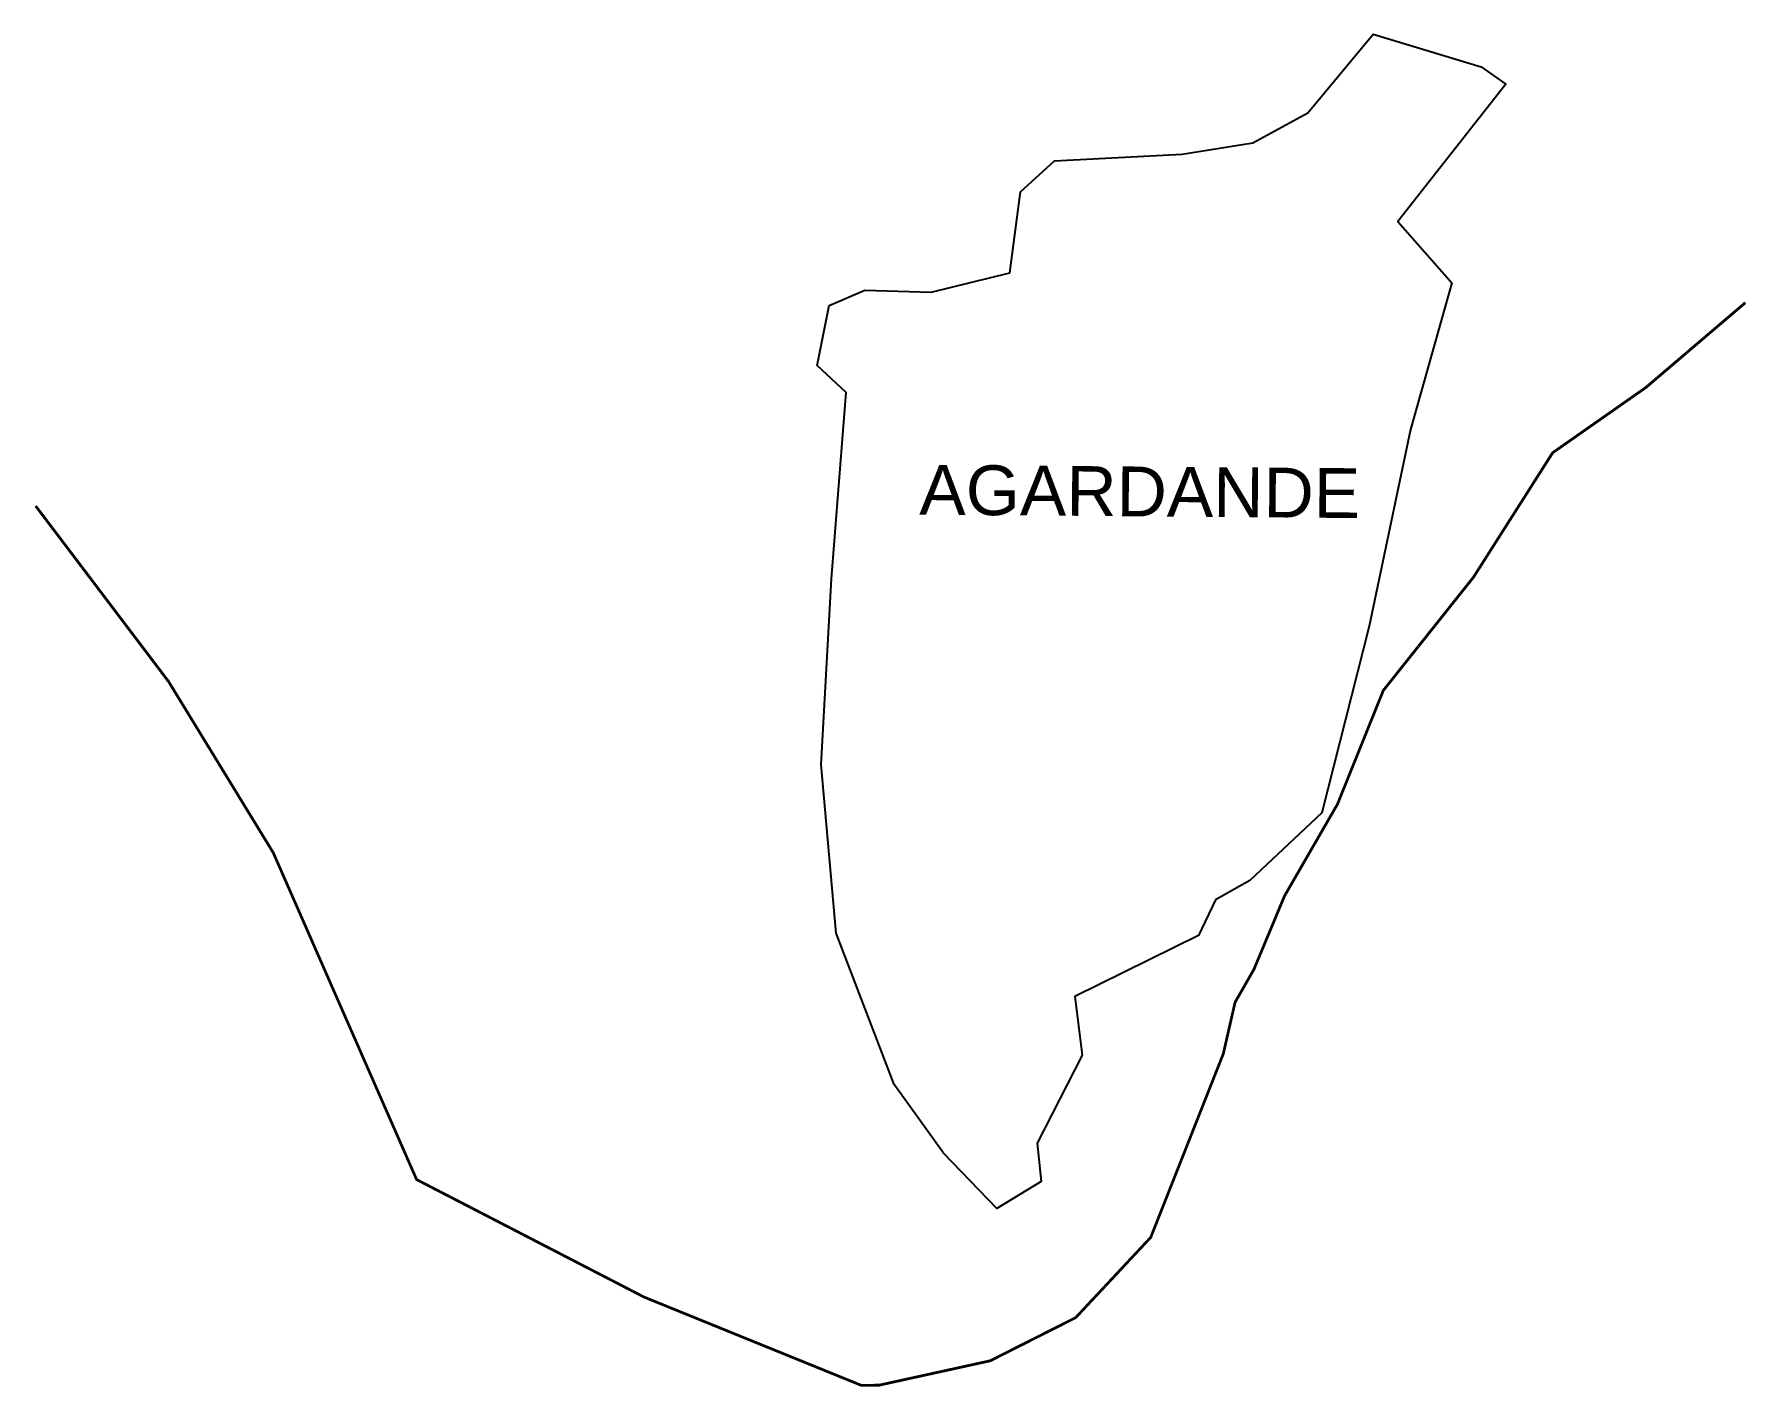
# Model space of a CAD drawing. Header units: metres. Extents: x 286823 to 288682, y 2021381 to 2022850.
import ezdxf

# ---------------------------------------------------------------- set-up
doc = ezdxf.new("R2010")
doc.units = ezdxf.units.M
for name, color, linetype in [('LOW TIDE LINE', 5, 'Continuous'), ('village', 3, 'Continuous'), ('VILLAGE NAME', 250, 'Continuous')]:
    doc.layers.add(name, color=color, linetype=linetype)
doc.styles.get("Standard").update_dxf_attribs({"font": 'calibri.ttf'})

msp = doc.modelspace()

# ---------------------------------------------------------------- linework, layer by layer
at = {"layer": 'LOW TIDE LINE', "lineweight": 18}
msp.add_lwpolyline([(288681, 2022558.9, 3.01, 3.01, 0), (288572.9, 2022466.7, 3.01, 3.01, 0), (288471.8, 2022395.9, 3.01, 3.01, 0), (288385.8, 2022260.7, 3.01, 3.01, 0), (288287.9, 2022137.7, 3.01, 3.01, 0), (288238.1, 2022014.1, 3.01, 3.01, 0), (288180.7, 2021914.6, 3.01, 3.01, 0), (288147.5, 2021834.9, 3.01, 3.01, 0), (288127, 2021799.1, 3.01, 3.01, 0), (288114.2, 2021743.1, 3.01, 3.01, 0), (288035.4, 2021543.7, 3.01, 3.01, 0), (287954, 2021456.6, 3.01, 3.01, 0), (287861.2, 2021409.7, 3.01, 3.01, 0), (287740.6, 2021383.2, 3.01, 3.01, 0), (287721.2, 2021383, 3.01, 3.01, 0), (287485.3, 2021478.9, 3.01, 3.01, 0), (287238.4, 2021606.5, 3.01, 3.01, 0), (287082.8, 2021961.4, 3.01, 3.01, 0), (286969.1, 2022147.4, 3.01, 3.01, 0), (286824.8, 2022338.1, 3.01, 3.01, 0)], format="xyseb", dxfattribs=at)
at = {"layer": 'village', "color": 3}
msp.add_polyline3d([(287689, 2022259, 0), (287704.7, 2022461.2, 0), (287673.4, 2022490.6, 0), (287686.3, 2022555.7, 0), (287725, 2022572.6, 0), (287797, 2022570.2, 0), (287882.5, 2022591.2, 0), (287894.1, 2022679.1, 0), (287930.8, 2022712.8, 0), (288069.7, 2022720.1, 0), (288146.3, 2022732.3, 0), (288206.1, 2022765.2, 0), (288276.8, 2022850.4, 0), (288394.3, 2022815.1, 0), (288421, 2022796.2, 0), (288303.6, 2022647.1, 0), (288362.2, 2022580.3, 0), (288317.3, 2022421, 0), (288272.4, 2022207.6, 0), (288221.1, 2022004.9, 0), (288143, 2021931.4, 0), (288105.7, 2021910.3, 0), (288087.2, 2021871.7, 0), (287953.1, 2021805.2, 0), (287961.1, 2021741.6, 0), (287912.2, 2021646.1, 0), (287916.6, 2021604.3, 0), (287868.3, 2021574.9, 0), (287810.5, 2021635, 0), (287756.7, 2021709.9, 0), (287693.9, 2021874, 0), (287677.6, 2022057.4, 0)], close=True, dxfattribs=at)

# ---------------------------------------------------------------- texts
at = {"layer": 'VILLAGE NAME', "insert": (287784.5, 2022382.8), "char_height": 54.089, "attachment_point": 1, "rotation": 359.5442}
msp.add_mtext_dynamic_manual_height_columns('{\\fArial|b0|i0|c0|p34;AGARDANDE}', width=391.253, gutter_width=270.4, heights=[0], dxfattribs=at)

doc.saveas('drawing.dxf')
